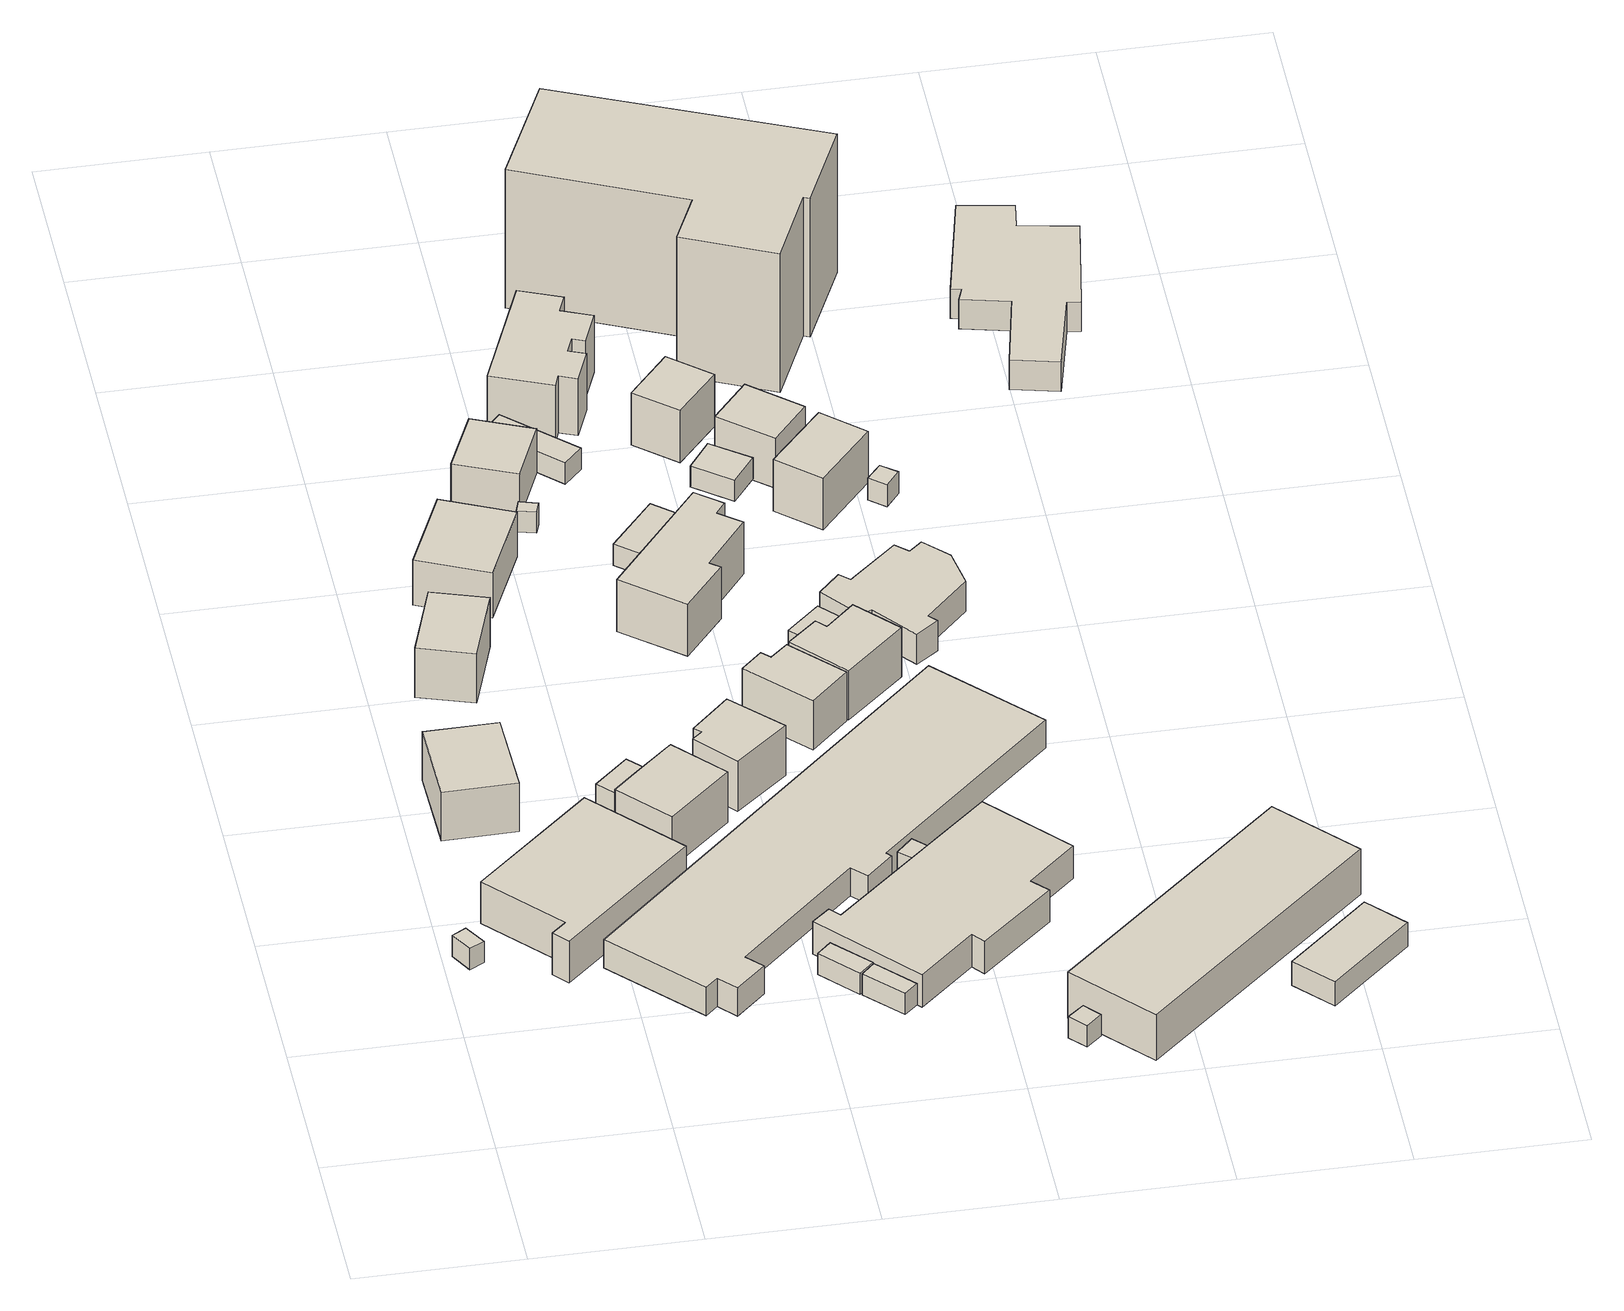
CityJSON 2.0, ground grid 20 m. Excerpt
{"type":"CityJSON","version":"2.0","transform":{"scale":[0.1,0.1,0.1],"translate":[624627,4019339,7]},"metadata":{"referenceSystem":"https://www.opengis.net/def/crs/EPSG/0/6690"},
"CityObjects":{
"building1":{"type":"Building","attributes":{"class":"3001","usage":"441","storeysAboveGround":9999,"RiverFloodingRiskAttribute.description":"2","RiverFloodingRiskAttribute.rank":"3","RiverFloodingRiskAttribute.depth":3.59,"RiverFloodingRiskAttribute.adminType":"2","RiverFloodingRiskAttribute.scale":"2","BuildingDetailAttribute.buildingStructureType":"611","BuildingDetailAttribute.buildingStructureOrgType":"Null","BuildingDetailAttribute.urbanPlanType":"21","BuildingDetailAttribute.districtsAndZonesType":"Null","BuildingDetailAttribute.landUseType":"213","BuildingDetailAttribute.orgUsage":"17","BuildingDetailAttribute.specifiedBuildingCoverageRate":-9999,"BuildingDetailAttribute.specifiedFloorAreaRate":-9999,"BuildingDetailAttribute.surveyYear":2023,"BuildingIDAttribute.prefecture":"17","BuildingIDAttribute.city":"17206"},"geometry":[{"type":"Solid","lod":"1","boundaries":[[[[0,1,2,3]],[[2,4,5,3]],[[1,6,4,2]],[[0,7,6,1]],[[3,5,7,0]],[[4,6,7,5]]]]}]},
"building2":{"type":"Building","attributes":{"class":"3001","usage":"411","measuredHeight":7.7,"storeysAboveGround":9999,"RiverFloodingRiskAttribute.description":"2","RiverFloodingRiskAttribute.rank":"3","RiverFloodingRiskAttribute.depth":3.45,"RiverFloodingRiskAttribute.adminType":"2","RiverFloodingRiskAttribute.scale":"2","BuildingDetailAttribute.buildingStructureType":"611","BuildingDetailAttribute.buildingStructureOrgType":"Null","BuildingDetailAttribute.urbanPlanType":"21","BuildingDetailAttribute.districtsAndZonesType":"Null","BuildingDetailAttribute.landUseType":"211","BuildingDetailAttribute.orgUsage":"6","BuildingDetailAttribute.specifiedBuildingCoverageRate":-9999,"BuildingDetailAttribute.specifiedFloorAreaRate":-9999,"BuildingDetailAttribute.surveyYear":2023,"BuildingIDAttribute.prefecture":"17","BuildingIDAttribute.city":"17206"},"geometry":[{"type":"Solid","lod":"1","boundaries":[[[[8,9,10,11]],[[10,12,13,11]],[[9,14,12,10]],[[8,15,14,9]],[[11,13,15,8]],[[12,14,15,13]]]]}]},
"building3":{"type":"Building","attributes":{"class":"3001","usage":"441","measuredHeight":6.7,"storeysAboveGround":9999,"RiverFloodingRiskAttribute.description":"2","RiverFloodingRiskAttribute.rank":"2","RiverFloodingRiskAttribute.depth":1.61,"RiverFloodingRiskAttribute.adminType":"2","RiverFloodingRiskAttribute.scale":"1","BuildingDetailAttribute.buildingStructureType":"611","BuildingDetailAttribute.buildingStructureOrgType":"Null","BuildingDetailAttribute.urbanPlanType":"21","BuildingDetailAttribute.districtsAndZonesType":"Null","BuildingDetailAttribute.landUseType":"213","BuildingDetailAttribute.orgUsage":"17","BuildingDetailAttribute.specifiedBuildingCoverageRate":-9999,"BuildingDetailAttribute.specifiedFloorAreaRate":-9999,"BuildingDetailAttribute.surveyYear":2023,"BuildingIDAttribute.prefecture":"17","BuildingIDAttribute.city":"17206"},"geometry":[{"type":"Solid","lod":"1","boundaries":[[[[16,17,18,19,20,21]],[[20,22,23,21]],[[19,24,22,20]],[[18,25,24,19]],[[17,26,25,18]],[[16,27,26,17]],[[21,23,27,16]],[[22,24,25,26,27,23]]]]}]},
"building4":{"type":"Building","attributes":{"class":"3001","usage":"411","measuredHeight":7.5,"storeysAboveGround":9999,"RiverFloodingRiskAttribute.description":"2","RiverFloodingRiskAttribute.rank":"2","RiverFloodingRiskAttribute.depth":1.54,"RiverFloodingRiskAttribute.adminType":"2","RiverFloodingRiskAttribute.scale":"1","RiverFloodingRiskAttribute.duration":16.9,"BuildingDetailAttribute.buildingStructureType":"611","BuildingDetailAttribute.buildingStructureOrgType":"Null","BuildingDetailAttribute.urbanPlanType":"21","BuildingDetailAttribute.districtsAndZonesType":"Null","BuildingDetailAttribute.landUseType":"211","BuildingDetailAttribute.orgUsage":"6","BuildingDetailAttribute.specifiedBuildingCoverageRate":-9999,"BuildingDetailAttribute.specifiedFloorAreaRate":-9999,"BuildingDetailAttribute.surveyYear":2023,"BuildingIDAttribute.prefecture":"17","BuildingIDAttribute.city":"17206"},"geometry":[{"type":"Solid","lod":"1","boundaries":[[[[28,29,30,31]],[[30,32,33,31]],[[29,34,32,30]],[[28,35,34,29]],[[31,33,35,28]],[[32,34,35,33]]]]}]},
"building5":{"type":"Building","attributes":{"class":"3001","usage":"411","storeysAboveGround":9999,"RiverFloodingRiskAttribute.description":"2","RiverFloodingRiskAttribute.rank":"2","RiverFloodingRiskAttribute.depth":1.49,"RiverFloodingRiskAttribute.adminType":"2","RiverFloodingRiskAttribute.scale":"1","RiverFloodingRiskAttribute.duration":16.9,"BuildingDetailAttribute.buildingStructureType":"611","BuildingDetailAttribute.buildingStructureOrgType":"Null","BuildingDetailAttribute.urbanPlanType":"21","BuildingDetailAttribute.districtsAndZonesType":"Null","BuildingDetailAttribute.landUseType":"211","BuildingDetailAttribute.orgUsage":"6","BuildingDetailAttribute.specifiedBuildingCoverageRate":-9999,"BuildingDetailAttribute.specifiedFloorAreaRate":-9999,"BuildingDetailAttribute.surveyYear":2023,"BuildingIDAttribute.prefecture":"17","BuildingIDAttribute.city":"17206"},"geometry":[{"type":"Solid","lod":"1","boundaries":[[[[36,37,38,39]],[[38,40,41,39]],[[37,42,40,38]],[[36,43,42,37]],[[39,41,43,36]],[[40,42,43,41]]]]}]},
"building6":{"type":"Building","attributes":{"class":"3003","usage":"411","measuredHeight":3.8,"storeysAboveGround":9999,"RiverFloodingRiskAttribute.description":"2","RiverFloodingRiskAttribute.rank":"2","RiverFloodingRiskAttribute.depth":1.65,"RiverFloodingRiskAttribute.adminType":"2","RiverFloodingRiskAttribute.scale":"1","RiverFloodingRiskAttribute.duration":16.6,"BuildingDetailAttribute.buildingStructureType":"611","BuildingDetailAttribute.buildingStructureOrgType":"Null","BuildingDetailAttribute.urbanPlanType":"21","BuildingDetailAttribute.districtsAndZonesType":"Null","BuildingDetailAttribute.landUseType":"211","BuildingDetailAttribute.orgUsage":"6","BuildingDetailAttribute.specifiedBuildingCoverageRate":-9999,"BuildingDetailAttribute.specifiedFloorAreaRate":-9999,"BuildingDetailAttribute.surveyYear":2023,"BuildingIDAttribute.prefecture":"17","BuildingIDAttribute.city":"17206"},"geometry":[{"type":"Solid","lod":"1","boundaries":[[[[44,45,46,47]],[[46,48,49,47]],[[45,50,48,46]],[[44,51,50,45]],[[47,49,51,44]],[[48,50,51,49]]]]}]},
"building7":{"type":"Building","attributes":{"class":"3001","usage":"411","measuredHeight":7.3,"storeysAboveGround":9999,"RiverFloodingRiskAttribute.description":"2","RiverFloodingRiskAttribute.rank":"2","RiverFloodingRiskAttribute.depth":1.6,"RiverFloodingRiskAttribute.adminType":"2","RiverFloodingRiskAttribute.scale":"1","RiverFloodingRiskAttribute.duration":17.3,"BuildingDetailAttribute.buildingStructureType":"611","BuildingDetailAttribute.buildingStructureOrgType":"Null","BuildingDetailAttribute.urbanPlanType":"21","BuildingDetailAttribute.districtsAndZonesType":"Null","BuildingDetailAttribute.landUseType":"211","BuildingDetailAttribute.orgUsage":"6","BuildingDetailAttribute.specifiedBuildingCoverageRate":-9999,"BuildingDetailAttribute.specifiedFloorAreaRate":-9999,"BuildingDetailAttribute.surveyYear":2023,"BuildingIDAttribute.prefecture":"17","BuildingIDAttribute.city":"17206"},"geometry":[{"type":"Solid","lod":"1","boundaries":[[[[52,53,54,55]],[[54,56,57,55]],[[53,58,56,54]],[[52,59,58,53]],[[55,57,59,52]],[[56,58,59,57]]]]}]},
"building8":{"type":"Building","attributes":{"class":"3001","usage":"411","measuredHeight":7.5,"storeysAboveGround":9999,"RiverFloodingRiskAttribute.description":"2","RiverFloodingRiskAttribute.rank":"2","RiverFloodingRiskAttribute.depth":1.61,"RiverFloodingRiskAttribute.adminType":"2","RiverFloodingRiskAttribute.scale":"1","RiverFloodingRiskAttribute.duration":16.6,"BuildingDetailAttribute.buildingStructureType":"611","BuildingDetailAttribute.buildingStructureOrgType":"Null","BuildingDetailAttribute.urbanPlanType":"21","BuildingDetailAttribute.districtsAndZonesType":"Null","BuildingDetailAttribute.landUseType":"211","BuildingDetailAttribute.orgUsage":"6","BuildingDetailAttribute.specifiedBuildingCoverageRate":-9999,"BuildingDetailAttribute.specifiedFloorAreaRate":-9999,"BuildingDetailAttribute.surveyYear":2023,"BuildingIDAttribute.prefecture":"17","BuildingIDAttribute.city":"17206"},"geometry":[{"type":"Solid","lod":"1","boundaries":[[[[60,61,44,47,62,63]],[[62,64,65,63]],[[47,66,64,62]],[[44,67,66,47]],[[61,68,67,44]],[[60,69,68,61]],[[63,65,69,60]],[[64,66,67,68,69,65]]]]}]},
"building9":{"type":"Building","attributes":{"class":"3001","usage":"411","storeysAboveGround":9999,"RiverFloodingRiskAttribute.description":"2","RiverFloodingRiskAttribute.rank":"2","RiverFloodingRiskAttribute.depth":1.65,"RiverFloodingRiskAttribute.adminType":"2","RiverFloodingRiskAttribute.scale":"1","RiverFloodingRiskAttribute.duration":17.3,"BuildingDetailAttribute.buildingStructureType":"611","BuildingDetailAttribute.buildingStructureOrgType":"Null","BuildingDetailAttribute.urbanPlanType":"21","BuildingDetailAttribute.districtsAndZonesType":"Null","BuildingDetailAttribute.landUseType":"211","BuildingDetailAttribute.orgUsage":"6","BuildingDetailAttribute.specifiedBuildingCoverageRate":-9999,"BuildingDetailAttribute.specifiedFloorAreaRate":-9999,"BuildingDetailAttribute.surveyYear":2023,"BuildingIDAttribute.prefecture":"17","BuildingIDAttribute.city":"17206"},"geometry":[{"type":"Solid","lod":"1","boundaries":[[[[70,71,72,73]],[[72,74,75,73]],[[71,76,74,72]],[[70,77,76,71]],[[73,75,77,70]],[[74,76,77,75]]]]}]},
"building10":{"type":"Building","attributes":{"class":"3003","usage":"441","measuredHeight":4.9,"storeysAboveGround":9999,"RiverFloodingRiskAttribute.description":"2","RiverFloodingRiskAttribute.rank":"3","RiverFloodingRiskAttribute.depth":3.48,"RiverFloodingRiskAttribute.adminType":"2","RiverFloodingRiskAttribute.scale":"2","BuildingDetailAttribute.buildingStructureType":"611","BuildingDetailAttribute.buildingStructureOrgType":"Null","BuildingDetailAttribute.urbanPlanType":"21","BuildingDetailAttribute.districtsAndZonesType":"Null","BuildingDetailAttribute.landUseType":"213","BuildingDetailAttribute.orgUsage":"17","BuildingDetailAttribute.specifiedBuildingCoverageRate":-9999,"BuildingDetailAttribute.specifiedFloorAreaRate":-9999,"BuildingDetailAttribute.surveyYear":2023,"BuildingIDAttribute.prefecture":"17","BuildingIDAttribute.city":"17206"},"geometry":[{"type":"Solid","lod":"1","boundaries":[[[[78,79,80,81]],[[80,82,83,81]],[[79,84,82,80]],[[78,85,84,79]],[[81,83,85,78]],[[82,84,85,83]]]]}]},
"building11":{"type":"Building","attributes":{"class":"3003","usage":"441","storeysAboveGround":9999,"RiverFloodingRiskAttribute.description":"2","RiverFloodingRiskAttribute.rank":"3","RiverFloodingRiskAttribute.depth":3.46,"RiverFloodingRiskAttribute.adminType":"2","RiverFloodingRiskAttribute.scale":"2","BuildingDetailAttribute.buildingStructureType":"611","BuildingDetailAttribute.buildingStructureOrgType":"Null","BuildingDetailAttribute.urbanPlanType":"21","BuildingDetailAttribute.districtsAndZonesType":"Null","BuildingDetailAttribute.landUseType":"213","BuildingDetailAttribute.orgUsage":"17","BuildingDetailAttribute.specifiedBuildingCoverageRate":-9999,"BuildingDetailAttribute.specifiedFloorAreaRate":-9999,"BuildingDetailAttribute.surveyYear":2023,"BuildingIDAttribute.prefecture":"17","BuildingIDAttribute.city":"17206"},"geometry":[{"type":"Solid","lod":"1","boundaries":[[[[86,87,88,89]],[[88,90,91,89]],[[87,92,90,88]],[[86,93,92,87]],[[89,91,93,86]],[[90,92,93,91]]]]}]},
"building12":{"type":"Building","attributes":{"class":"3001","usage":"411","measuredHeight":7.2,"storeysAboveGround":9999,"RiverFloodingRiskAttribute.description":"2","RiverFloodingRiskAttribute.rank":"2","RiverFloodingRiskAttribute.depth":1.6,"RiverFloodingRiskAttribute.adminType":"2","RiverFloodingRiskAttribute.scale":"1","RiverFloodingRiskAttribute.duration":17.3,"BuildingDetailAttribute.buildingStructureType":"611","BuildingDetailAttribute.buildingStructureOrgType":"Null","BuildingDetailAttribute.urbanPlanType":"21","BuildingDetailAttribute.districtsAndZonesType":"Null","BuildingDetailAttribute.landUseType":"211","BuildingDetailAttribute.orgUsage":"6","BuildingDetailAttribute.specifiedBuildingCoverageRate":-9999,"BuildingDetailAttribute.specifiedFloorAreaRate":-9999,"BuildingDetailAttribute.surveyYear":2023,"BuildingIDAttribute.prefecture":"17","BuildingIDAttribute.city":"17206"},"geometry":[{"type":"Solid","lod":"1","boundaries":[[[[94,95,96,97]],[[96,98,99,97]],[[95,100,98,96]],[[94,101,100,95]],[[97,99,101,94]],[[98,100,101,99]]]]}]},
"building13":{"type":"Building","attributes":{"class":"3001","usage":"411","storeysAboveGround":9999,"RiverFloodingRiskAttribute.description":"2","RiverFloodingRiskAttribute.rank":"2","RiverFloodingRiskAttribute.depth":1.65,"RiverFloodingRiskAttribute.adminType":"2","RiverFloodingRiskAttribute.scale":"1","RiverFloodingRiskAttribute.duration":17.3,"BuildingDetailAttribute.buildingStructureType":"611","BuildingDetailAttribute.buildingStructureOrgType":"Null","BuildingDetailAttribute.urbanPlanType":"21","BuildingDetailAttribute.districtsAndZonesType":"Null","BuildingDetailAttribute.landUseType":"211","BuildingDetailAttribute.orgUsage":"6","BuildingDetailAttribute.specifiedBuildingCoverageRate":-9999,"BuildingDetailAttribute.specifiedFloorAreaRate":-9999,"BuildingDetailAttribute.surveyYear":2023,"BuildingIDAttribute.prefecture":"17","BuildingIDAttribute.city":"17206"},"geometry":[{"type":"Solid","lod":"1","boundaries":[[[[102,103,104,105]],[[104,106,107,105]],[[103,108,106,104]],[[102,109,108,103]],[[105,107,109,102]],[[106,108,109,107]]]]}]},
"building14":{"type":"Building","attributes":{"class":"3001","usage":"411","measuredHeight":7.4,"storeysAboveGround":9999,"RiverFloodingRiskAttribute.description":"2","RiverFloodingRiskAttribute.rank":"2","RiverFloodingRiskAttribute.depth":1.65,"RiverFloodingRiskAttribute.adminType":"2","RiverFloodingRiskAttribute.scale":"1","RiverFloodingRiskAttribute.duration":16.6,"BuildingDetailAttribute.buildingStructureType":"611","BuildingDetailAttribute.buildingStructureOrgType":"Null","BuildingDetailAttribute.urbanPlanType":"21","BuildingDetailAttribute.districtsAndZonesType":"Null","BuildingDetailAttribute.landUseType":"211","BuildingDetailAttribute.orgUsage":"6","BuildingDetailAttribute.specifiedBuildingCoverageRate":-9999,"BuildingDetailAttribute.specifiedFloorAreaRate":-9999,"BuildingDetailAttribute.surveyYear":2023,"BuildingIDAttribute.prefecture":"17","BuildingIDAttribute.city":"17206"},"geometry":[{"type":"Solid","lod":"1","boundaries":[[[[110,111,112,113,114,115]],[[114,116,117,115]],[[113,118,116,114]],[[112,119,118,113]],[[111,120,119,112]],[[110,121,120,111]],[[115,117,121,110]],[[116,118,119,120,121,117]]]]}]},
"building15":{"type":"Building","attributes":{"class":"3001","usage":"441","measuredHeight":4.9,"storeysAboveGround":9999,"RiverFloodingRiskAttribute.description":"2","RiverFloodingRiskAttribute.rank":"2","RiverFloodingRiskAttribute.depth":1.65,"RiverFloodingRiskAttribute.adminType":"2","RiverFloodingRiskAttribute.scale":"1","RiverFloodingRiskAttribute.duration":16.8,"BuildingDetailAttribute.buildingStructureType":"611","BuildingDetailAttribute.buildingStructureOrgType":"Null","BuildingDetailAttribute.urbanPlanType":"21","BuildingDetailAttribute.districtsAndZonesType":"Null","BuildingDetailAttribute.landUseType":"213","BuildingDetailAttribute.orgUsage":"17","BuildingDetailAttribute.specifiedBuildingCoverageRate":-9999,"BuildingDetailAttribute.specifiedFloorAreaRate":-9999,"BuildingDetailAttribute.surveyYear":2023,"BuildingIDAttribute.prefecture":"17","BuildingIDAttribute.city":"17206"},"geometry":[{"type":"Solid","lod":"1","boundaries":[[[[122,123,124,125,126,127,128,129,130,131,132,133]],[[132,134,135,133]],[[131,136,134,132]],[[130,137,136,131]],[[129,138,137,130]],[[128,139,138,129]],[[127,140,139,128]],[[126,141,140,127]],[[125,142,141,126]],[[124,143,142,125]],[[123,144,143,124]],[[122,145,144,123]],[[133,135,145,122]],[[134,136,137,138,139,140,141,142,143,144,145,135]]]]}]},
"building16":{"type":"Building","attributes":{"class":"3003","usage":"411","storeysAboveGround":9999,"RiverFloodingRiskAttribute.description":"2","RiverFloodingRiskAttribute.rank":"2","RiverFloodingRiskAttribute.depth":1.59,"RiverFloodingRiskAttribute.adminType":"2","RiverFloodingRiskAttribute.scale":"1","RiverFloodingRiskAttribute.duration":17.3,"BuildingDetailAttribute.buildingStructureType":"611","BuildingDetailAttribute.buildingStructureOrgType":"Null","BuildingDetailAttribute.urbanPlanType":"21","BuildingDetailAttribute.districtsAndZonesType":"Null","BuildingDetailAttribute.landUseType":"211","BuildingDetailAttribute.orgUsage":"6","BuildingDetailAttribute.specifiedBuildingCoverageRate":-9999,"BuildingDetailAttribute.specifiedFloorAreaRate":-9999,"BuildingDetailAttribute.surveyYear":2023,"BuildingIDAttribute.prefecture":"17","BuildingIDAttribute.city":"17206"},"geometry":[{"type":"Solid","lod":"1","boundaries":[[[[146,147,148,149]],[[148,150,151,149]],[[147,152,150,148]],[[146,153,152,147]],[[149,151,153,146]],[[150,152,153,151]]]]}]},
"building17":{"type":"Building","attributes":{"class":"3001","usage":"411","measuredHeight":8.5,"storeysAboveGround":9999,"RiverFloodingRiskAttribute.description":"2","RiverFloodingRiskAttribute.rank":"2","RiverFloodingRiskAttribute.depth":1.61,"RiverFloodingRiskAttribute.adminType":"2","RiverFloodingRiskAttribute.scale":"1","RiverFloodingRiskAttribute.duration":17,"BuildingDetailAttribute.buildingStructureType":"611","BuildingDetailAttribute.buildingStructureOrgType":"Null","BuildingDetailAttribute.urbanPlanType":"21","BuildingDetailAttribute.districtsAndZonesType":"Null","BuildingDetailAttribute.landUseType":"211","BuildingDetailAttribute.orgUsage":"6","BuildingDetailAttribute.specifiedBuildingCoverageRate":-9999,"BuildingDetailAttribute.specifiedFloorAreaRate":-9999,"BuildingDetailAttribute.surveyYear":2023,"BuildingIDAttribute.prefecture":"17","BuildingIDAttribute.city":"17206"},"geometry":[{"type":"Solid","lod":"1","boundaries":[[[[154,155,156,157,158,159,160,161]],[[160,162,163,161]],[[159,164,162,160]],[[158,165,164,159]],[[157,166,165,158]],[[156,167,166,157]],[[155,168,167,156]],[[154,169,168,155]],[[161,163,169,154]],[[162,164,165,166,167,168,169,163]]]]}]},
"building18":{"type":"Building","attributes":{"class":"3001","usage":"441","measuredHeight":6.7,"storeysAboveGround":9999,"RiverFloodingRiskAttribute.description":"2","RiverFloodingRiskAttribute.rank":"2","RiverFloodingRiskAttribute.depth":1.62,"RiverFloodingRiskAttribute.adminType":"2","RiverFloodingRiskAttribute.scale":"1","RiverFloodingRiskAttribute.duration":16.9,"BuildingDetailAttribute.buildingStructureType":"611","BuildingDetailAttribute.buildingStructureOrgType":"Null","BuildingDetailAttribute.urbanPlanType":"21","BuildingDetailAttribute.districtsAndZonesType":"Null","BuildingDetailAttribute.landUseType":"213","BuildingDetailAttribute.orgUsage":"17","BuildingDetailAttribute.specifiedBuildingCoverageRate":-9999,"BuildingDetailAttribute.specifiedFloorAreaRate":-9999,"BuildingDetailAttribute.surveyYear":2023,"BuildingIDAttribute.prefecture":"17","BuildingIDAttribute.city":"17206"},"geometry":[{"type":"Solid","lod":"1","boundaries":[[[[170,171,172,173,174,175,176,177,178,179]],[[178,180,181,179]],[[177,182,180,178]],[[176,183,182,177]],[[175,184,183,176]],[[174,185,184,175]],[[173,186,185,174]],[[172,187,186,173]],[[171,188,187,172]],[[170,189,188,171]],[[179,181,189,170]],[[180,182,183,184,185,186,187,188,189,181]]]]}]},
"building19":{"type":"Building","attributes":{"class":"3001","usage":"441","storeysAboveGround":9999,"RiverFloodingRiskAttribute.description":"2","RiverFloodingRiskAttribute.rank":"2","RiverFloodingRiskAttribute.depth":1.62,"RiverFloodingRiskAttribute.adminType":"2","RiverFloodingRiskAttribute.scale":"1","RiverFloodingRiskAttribute.duration":16.9,"BuildingDetailAttribute.buildingStructureType":"611","BuildingDetailAttribute.buildingStructureOrgType":"Null","BuildingDetailAttribute.urbanPlanType":"21","BuildingDetailAttribute.districtsAndZonesType":"Null","BuildingDetailAttribute.landUseType":"213","BuildingDetailAttribute.orgUsage":"17","BuildingDetailAttribute.specifiedBuildingCoverageRate":-9999,"BuildingDetailAttribute.specifiedFloorAreaRate":-9999,"BuildingDetailAttribute.surveyYear":2023,"BuildingIDAttribute.prefecture":"17","BuildingIDAttribute.city":"17206"},"geometry":[{"type":"Solid","lod":"1","boundaries":[[[[190,191,192,193]],[[192,194,195,193]],[[191,196,194,192]],[[190,197,196,191]],[[193,195,197,190]],[[194,196,197,195]]]]}]},
"building20":{"type":"Building","attributes":{"class":"3003","usage":"411","storeysAboveGround":9999,"RiverFloodingRiskAttribute.description":"2","RiverFloodingRiskAttribute.rank":"2","RiverFloodingRiskAttribute.depth":1.65,"RiverFloodingRiskAttribute.adminType":"2","RiverFloodingRiskAttribute.scale":"1","RiverFloodingRiskAttribute.duration":17.3,"BuildingDetailAttribute.buildingStructureType":"611","BuildingDetailAttribute.buildingStructureOrgType":"Null","BuildingDetailAttribute.urbanPlanType":"21","BuildingDetailAttribute.districtsAndZonesType":"Null","BuildingDetailAttribute.landUseType":"211","BuildingDetailAttribute.orgUsage":"6","BuildingDetailAttribute.specifiedBuildingCoverageRate":-9999,"BuildingDetailAttribute.specifiedFloorAreaRate":-9999,"BuildingDetailAttribute.surveyYear":2023,"BuildingIDAttribute.prefecture":"17","BuildingIDAttribute.city":"17206"},"geometry":[{"type":"Solid","lod":"1","boundaries":[[[[198,199,200,201,202,203]],[[202,204,205,203]],[[201,206,204,202]],[[200,207,206,201]],[[199,208,207,200]],[[198,209,208,199]],[[203,205,209,198]],[[204,206,207,208,209,205]]]]}]},
"building21":{"type":"Building","attributes":{"class":"3001","usage":"411","measuredHeight":7.4,"storeysAboveGround":9999,"RiverFloodingRiskAttribute.description":"2","RiverFloodingRiskAttribute.rank":"2","RiverFloodingRiskAttribute.depth":1.63,"RiverFloodingRiskAttribute.adminType":"2","RiverFloodingRiskAttribute.scale":"1","RiverFloodingRiskAttribute.duration":16.6,"BuildingDetailAttribute.buildingStructureType":"611","BuildingDetailAttribute.buildingStructureOrgType":"Null","BuildingDetailAttribute.urbanPlanType":"21","BuildingDetailAttribute.districtsAndZonesType":"Null","BuildingDetailAttribute.landUseType":"211","BuildingDetailAttribute.orgUsage":"6","BuildingDetailAttribute.specifiedBuildingCoverageRate":-9999,"BuildingDetailAttribute.specifiedFloorAreaRate":-9999,"BuildingDetailAttribute.surveyYear":2023,"BuildingIDAttribute.prefecture":"17","BuildingIDAttribute.city":"17206"},"geometry":[{"type":"Solid","lod":"1","boundaries":[[[[210,211,212,213,214,215]],[[214,216,217,215]],[[213,218,216,214]],[[212,219,218,213]],[[211,220,219,212]],[[210,221,220,211]],[[215,217,221,210]],[[216,218,219,220,221,217]]]]}]},
"building22":{"type":"Building","attributes":{"class":"3001","usage":"413","measuredHeight":8.7,"storeysAboveGround":9999,"RiverFloodingRiskAttribute.description":"2","RiverFloodingRiskAttribute.rank":"2","RiverFloodingRiskAttribute.depth":1.41,"RiverFloodingRiskAttribute.adminType":"2","RiverFloodingRiskAttribute.scale":"1","RiverFloodingRiskAttribute.duration":19.2,"BuildingDetailAttribute.buildingStructureType":"611","BuildingDetailAttribute.buildingStructureOrgType":"Null","BuildingDetailAttribute.urbanPlanType":"21","BuildingDetailAttribute.districtsAndZonesType":"Null","BuildingDetailAttribute.landUseType":"211","BuildingDetailAttribute.orgUsage":"8","BuildingDetailAttribute.specifiedBuildingCoverageRate":-9999,"BuildingDetailAttribute.specifiedFloorAreaRate":-9999,"BuildingDetailAttribute.surveyYear":2023,"BuildingIDAttribute.prefecture":"17","BuildingIDAttribute.city":"17206"},"geometry":[{"type":"Solid","lod":"1","boundaries":[[[[222,223,224,225,226,227,228,229,230,231,232,233]],[[232,234,235,233]],[[231,236,234,232]],[[230,237,236,231]],[[229,238,237,230]],[[228,239,238,229]],[[227,240,239,228]],[[226,241,240,227]],[[225,242,241,226]],[[224,243,242,225]],[[223,244,243,224]],[[222,245,244,223]],[[233,235,245,222]],[[234,236,237,238,239,240,241,242,243,244,245,235]]]]}]},
"building23":{"type":"Building","attributes":{"class":"3003","usage":"441","measuredHeight":3.9,"storeysAboveGround":9999,"RiverFloodingRiskAttribute.description":"2","RiverFloodingRiskAttribute.rank":"3","RiverFloodingRiskAttribute.depth":3.68,"RiverFloodingRiskAttribute.adminType":"2","RiverFloodingRiskAttribute.scale":"2","BuildingDetailAttribute.buildingStructureType":"611","BuildingDetailAttribute.buildingStructureOrgType":"Null","BuildingDetailAttribute.urbanPlanType":"21","BuildingDetailAttribute.districtsAndZonesType":"Null","BuildingDetailAttribute.landUseType":"213","BuildingDetailAttribute.orgUsage":"17","BuildingDetailAttribute.specifiedBuildingCoverageRate":-9999,"BuildingDetailAttribute.specifiedFloorAreaRate":-9999,"BuildingDetailAttribute.surveyYear":2023,"BuildingIDAttribute.prefecture":"17","BuildingIDAttribute.city":"17206"},"geometry":[{"type":"Solid","lod":"1","boundaries":[[[[246,247,248,249]],[[248,250,251,249]],[[247,252,250,248]],[[246,253,252,247]],[[249,251,253,246]],[[250,252,253,251]]]]}]},
"building24":{"type":"Building","attributes":{"class":"3001","usage":"411","measuredHeight":7.8,"storeysAboveGround":9999,"RiverFloodingRiskAttribute.description":"2","RiverFloodingRiskAttribute.rank":"2","RiverFloodingRiskAttribute.depth":1.82,"RiverFloodingRiskAttribute.adminType":"2","RiverFloodingRiskAttribute.scale":"1","RiverFloodingRiskAttribute.duration":16.8,"BuildingDetailAttribute.buildingStructureType":"611","BuildingDetailAttribute.buildingStructureOrgType":"Null","BuildingDetailAttribute.urbanPlanType":"21","BuildingDetailAttribute.districtsAndZonesType":"Null","BuildingDetailAttribute.landUseType":"211","BuildingDetailAttribute.orgUsage":"6","BuildingDetailAttribute.specifiedBuildingCoverageRate":-9999,"BuildingDetailAttribute.specifiedFloorAreaRate":-9999,"BuildingDetailAttribute.surveyYear":2023,"BuildingIDAttribute.prefecture":"17","BuildingIDAttribute.city":"17206"},"geometry":[{"type":"Solid","lod":"1","boundaries":[[[[254,255,256,257,258,259]],[[258,260,261,259]],[[257,262,260,258]],[[256,263,262,257]],[[255,264,263,256]],[[254,265,264,255]],[[259,261,265,254]],[[260,262,263,264,265,261]]]]}]},
"building25":{"type":"Building","attributes":{"class":"3003","usage":"461","storeysAboveGround":9999,"RiverFloodingRiskAttribute.description":"2","RiverFloodingRiskAttribute.rank":"2","RiverFloodingRiskAttribute.depth":1.74,"RiverFloodingRiskAttribute.adminType":"2","RiverFloodingRiskAttribute.scale":"1","RiverFloodingRiskAttribute.duration":17.9,"BuildingDetailAttribute.buildingStructureType":"611","BuildingDetailAttribute.buildingStructureOrgType":"Null","BuildingDetailAttribute.urbanPlanType":"21","BuildingDetailAttribute.districtsAndZonesType":"Null","BuildingDetailAttribute.landUseType":"211","BuildingDetailAttribute.orgUsage":"Null","BuildingDetailAttribute.specifiedBuildingCoverageRate":-9999,"BuildingDetailAttribute.specifiedFloorAreaRate":-9999,"BuildingDetailAttribute.surveyYear":2023,"BuildingIDAttribute.prefecture":"17","BuildingIDAttribute.city":"17206"},"geometry":[{"type":"Solid","lod":"1","boundaries":[[[[266,267,268,269]],[[268,270,271,269]],[[267,272,270,268]],[[266,273,272,267]],[[269,271,273,266]],[[270,272,273,271]]]]}]},
"building26":{"type":"Building","attributes":{"class":"3001","usage":"411","measuredHeight":7.6,"storeysAboveGround":9999,"RiverFloodingRiskAttribute.description":"2","RiverFloodingRiskAttribute.rank":"2","RiverFloodingRiskAttribute.depth":2.23,"RiverFloodingRiskAttribute.adminType":"2","RiverFloodingRiskAttribute.scale":"1","RiverFloodingRiskAttribute.duration":19.2,"BuildingDetailAttribute.buildingStructureType":"611","BuildingDetailAttribute.buildingStructureOrgType":"Null","BuildingDetailAttribute.urbanPlanType":"21","BuildingDetailAttribute.districtsAndZonesType":"Null","BuildingDetailAttribute.landUseType":"211","BuildingDetailAttribute.orgUsage":"6","BuildingDetailAttribute.specifiedBuildingCoverageRate":-9999,"BuildingDetailAttribute.specifiedFloorAreaRate":-9999,"BuildingDetailAttribute.surveyYear":2023,"BuildingIDAttribute.prefecture":"17","BuildingIDAttribute.city":"17206"},"geometry":[{"type":"Solid","lod":"1","boundaries":[[[[274,275,276,277]],[[276,278,279,277]],[[275,280,278,276]],[[274,281,280,275]],[[277,279,281,274]],[[278,280,281,279]]]]}]},
"building27":{"type":"Building","attributes":{"class":"3003","usage":"461","measuredHeight":4.6,"storeysAboveGround":9999,"RiverFloodingRiskAttribute.description":"2","RiverFloodingRiskAttribute.rank":"2","RiverFloodingRiskAttribute.depth":1.79,"RiverFloodingRiskAttribute.adminType":"2","RiverFloodingRiskAttribute.scale":"1","RiverFloodingRiskAttribute.duration":17.3,"BuildingDetailAttribute.buildingStructureType":"611","BuildingDetailAttribute.buildingStructureOrgType":"Null","BuildingDetailAttribute.urbanPlanType":"21","BuildingDetailAttribute.districtsAndZonesType":"Null","BuildingDetailAttribute.landUseType":"211","BuildingDetailAttribute.orgUsage":"Null","BuildingDetailAttribute.specifiedBuildingCoverageRate":-9999,"BuildingDetailAttribute.specifiedFloorAreaRate":-9999,"BuildingDetailAttribute.surveyYear":2023,"BuildingIDAttribute.prefecture":"17","BuildingIDAttribute.city":"17206"},"geometry":[{"type":"Solid","lod":"1","boundaries":[[[[282,283,284,285]],[[284,286,287,285]],[[283,288,286,284]],[[282,289,288,283]],[[285,287,289,282]],[[286,288,289,287]]]]}]},
"building28":{"type":"Building","attributes":{"class":"3001","usage":"411","measuredHeight":7.9,"storeysAboveGround":9999,"RiverFloodingRiskAttribute.description":"2","RiverFloodingRiskAttribute.rank":"2","RiverFloodingRiskAttribute.depth":2.34,"RiverFloodingRiskAttribute.adminType":"2","RiverFloodingRiskAttribute.scale":"1","RiverFloodingRiskAttribute.duration":18.9,"BuildingDetailAttribute.buildingStructureType":"611","BuildingDetailAttribute.buildingStructureOrgType":"Null","BuildingDetailAttribute.urbanPlanType":"21","BuildingDetailAttribute.districtsAndZonesType":"Null","BuildingDetailAttribute.landUseType":"211","BuildingDetailAttribute.orgUsage":"6","BuildingDetailAttribute.specifiedBuildingCoverageRate":-9999,"BuildingDetailAttribute.specifiedFloorAreaRate":-9999,"BuildingDetailAttribute.surveyYear":2023,"BuildingIDAttribute.prefecture":"17","BuildingIDAttribute.city":"17206"},"geometry":[{"type":"Solid","lod":"1","boundaries":[[[[290,291,292,293]],[[292,294,295,293]],[[291,296,294,292]],[[290,297,296,291]],[[293,295,297,290]],[[294,296,297,295]]]]}]},
"building29":{"type":"Building","attributes":{"class":"3001","usage":"411","measuredHeight":5.8,"storeysAboveGround":9999,"RiverFloodingRiskAttribute.description":"2","RiverFloodingRiskAttribute.rank":"2","RiverFloodingRiskAttribute.depth":1.74,"RiverFloodingRiskAttribute.adminType":"2","RiverFloodingRiskAttribute.scale":"1","RiverFloodingRiskAttribute.duration":17.9,"BuildingDetailAttribute.buildingStructureType":"611","BuildingDetailAttribute.buildingStructureOrgType":"Null","BuildingDetailAttribute.urbanPlanType":"21","BuildingDetailAttribute.districtsAndZonesType":"Null","BuildingDetailAttribute.landUseType":"211","BuildingDetailAttribute.orgUsage":"6","BuildingDetailAttribute.specifiedBuildingCoverageRate":-9999,"BuildingDetailAttribute.specifiedFloorAreaRate":-9999,"BuildingDetailAttribute.surveyYear":2023,"BuildingIDAttribute.prefecture":"17","BuildingIDAttribute.city":"17206"},"geometry":[{"type":"Solid","lod":"1","boundaries":[[[[298,299,300,301,302,303,304,305,306,307,308,309,310]],[[309,311,312,310]],[[308,313,311,309]],[[307,314,313,308]],[[306,315,314,307]],[[305,316,315,306]],[[304,317,316,305]],[[303,318,317,304]],[[302,319,318,303]],[[301,320,319,302]],[[300,321,320,301]],[[299,322,321,300]],[[298,323,322,299]],[[310,312,323,298]],[[311,313,314,315,316,317,318,319,320,321,322,323,312]]]]}]},
"building30":{"type":"Building","attributes":{"class":"3001","usage":"411","measuredHeight":7.7,"storeysAboveGround":9999,"RiverFloodingRiskAttribute.description":"2","RiverFloodingRiskAttribute.rank":"2","RiverFloodingRiskAttribute.depth":2.24,"RiverFloodingRiskAttribute.adminType":"2","RiverFloodingRiskAttribute.scale":"1","RiverFloodingRiskAttribute.duration":18.9,"BuildingDetailAttribute.buildingStructureType":"611","BuildingDetailAttribute.buildingStructureOrgType":"Null","BuildingDetailAttribute.urbanPlanType":"21","BuildingDetailAttribute.districtsAndZonesType":"Null","BuildingDetailAttribute.landUseType":"211","BuildingDetailAttribute.orgUsage":"6","BuildingDetailAttribute.specifiedBuildingCoverageRate":-9999,"BuildingDetailAttribute.specifiedFloorAreaRate":-9999,"BuildingDetailAttribute.surveyYear":2023,"BuildingIDAttribute.prefecture":"17","BuildingIDAttribute.city":"17206"},"geometry":[{"type":"Solid","lod":"1","boundaries":[[[[324,325,326,327]],[[326,328,329,327]],[[325,330,328,326]],[[324,331,330,325]],[[327,329,331,324]],[[328,330,331,329]]]]}]},
"building31":{"type":"Building","attributes":{"class":"3002","usage":"401","measuredHeight":19.8,"storeysAboveGround":9999,"RiverFloodingRiskAttribute.description":"2","RiverFloodingRiskAttribute.rank":"2","RiverFloodingRiskAttribute.depth":2.53,"RiverFloodingRiskAttribute.adminType":"2","RiverFloodingRiskAttribute.scale":"1","RiverFloodingRiskAttribute.duration":19.4,"BuildingDetailAttribute.buildingStructureType":"611","BuildingDetailAttribute.buildingStructureOrgType":"Null","BuildingDetailAttribute.urbanPlanType":"21","BuildingDetailAttribute.districtsAndZonesType":"Null","BuildingDetailAttribute.landUseType":"212","BuildingDetailAttribute.orgUsage":"1","BuildingDetailAttribute.specifiedBuildingCoverageRate":-9999,"BuildingDetailAttribute.specifiedFloorAreaRate":-9999,"BuildingDetailAttribute.surveyYear":2023,"BuildingIDAttribute.prefecture":"17","BuildingIDAttribute.city":"17206"},"geometry":[{"type":"Solid","lod":"1","boundaries":[[[[332,333,334,335,336,337,338,339]],[[338,340,341,339]],[[337,342,340,338]],[[336,343,342,337]],[[335,344,343,336]],[[334,345,344,335]],[[333,346,345,334]],[[332,347,346,333]],[[339,341,347,332]],[[340,342,343,344,345,346,347,341]]]]}]},
"building32":{"type":"Building","attributes":{"class":"3001","usage":"441","measuredHeight":7,"storeysAboveGround":9999,"RiverFloodingRiskAttribute.description":"2","RiverFloodingRiskAttribute.rank":"2","RiverFloodingRiskAttribute.depth":1.79,"RiverFloodingRiskAttribute.adminType":"2","RiverFloodingRiskAttribute.scale":"1","RiverFloodingRiskAttribute.duration":17.2,"BuildingDetailAttribute.buildingStructureType":"611","BuildingDetailAttribute.buildingStructureOrgType":"Null","BuildingDetailAttribute.urbanPlanType":"21","BuildingDetailAttribute.districtsAndZonesType":"Null","BuildingDetailAttribute.landUseType":"213","BuildingDetailAttribute.orgUsage":"17","BuildingDetailAttribute.specifiedBuildingCoverageRate":-9999,"BuildingDetailAttribute.specifiedFloorAreaRate":-9999,"BuildingDetailAttribute.surveyYear":2023,"BuildingIDAttribute.prefecture":"17","BuildingIDAttribute.city":"17206"},"geometry":[{"type":"Solid","lod":"1","boundaries":[[[[348,349,350,351]],[[350,352,353,351]],[[349,354,352,350]],[[348,355,354,349]],[[351,353,355,348]],[[352,354,355,353]]]]}]},
"building33":{"type":"Building","attributes":{"class":"3001","usage":"411","measuredHeight":3.2,"storeysAboveGround":9999,"RiverFloodingRiskAttribute.description":"2","RiverFloodingRiskAttribute.rank":"2","RiverFloodingRiskAttribute.depth":2.19,"RiverFloodingRiskAttribute.adminType":"2","RiverFloodingRiskAttribute.scale":"1","RiverFloodingRiskAttribute.duration":18.9,"BuildingDetailAttribute.buildingStructureType":"611","BuildingDetailAttribute.buildingStructureOrgType":"Null","BuildingDetailAttribute.urbanPlanType":"21","BuildingDetailAttribute.districtsAndZonesType":"Null","BuildingDetailAttribute.landUseType":"211","BuildingDetailAttribute.orgUsage":"6","BuildingDetailAttribute.specifiedBuildingCoverageRate":-9999,"BuildingDetailAttribute.specifiedFloorAreaRate":-9999,"BuildingDetailAttribute.surveyYear":2023,"BuildingIDAttribute.prefecture":"17","BuildingIDAttribute.city":"17206"},"geometry":[{"type":"Solid","lod":"1","boundaries":[[[[356,357,358,359]],[[358,360,361,359]],[[357,362,360,358]],[[356,363,362,357]],[[359,361,363,356]],[[360,362,363,361]]]]}]},
"building34":{"type":"Building","attributes":{"class":"3001","usage":"411","storeysAboveGround":9999,"RiverFloodingRiskAttribute.description":"2","RiverFloodingRiskAttribute.rank":"2","RiverFloodingRiskAttribute.depth":2.66,"RiverFloodingRiskAttribute.adminType":"2","RiverFloodingRiskAttribute.scale":"1","RiverFloodingRiskAttribute.duration":19.4,"BuildingDetailAttribute.buildingStructureType":"611","BuildingDetailAttribute.buildingStructureOrgType":"Null","BuildingDetailAttribute.urbanPlanType":"21","BuildingDetailAttribute.districtsAndZonesType":"Null","BuildingDetailAttribute.landUseType":"211","BuildingDetailAttribute.orgUsage":"6","BuildingDetailAttribute.specifiedBuildingCoverageRate":-9999,"BuildingDetailAttribute.specifiedFloorAreaRate":-9999,"BuildingDetailAttribute.surveyYear":2023,"BuildingIDAttribute.prefecture":"17","BuildingIDAttribute.city":"17206"},"geometry":[{"type":"Solid","lod":"1","boundaries":[[[[364,365,366,367]],[[366,368,369,367]],[[365,370,368,366]],[[364,371,370,365]],[[367,369,371,364]],[[368,370,371,369]]]]}]},
"building35":{"type":"Building","attributes":{"class":"3001","usage":"441","measuredHeight":3.5,"storeysAboveGround":9999,"RiverFloodingRiskAttribute.description":"2","RiverFloodingRiskAttribute.rank":"2","RiverFloodingRiskAttribute.depth":1.65,"RiverFloodingRiskAttribute.adminType":"2","RiverFloodingRiskAttribute.scale":"1","RiverFloodingRiskAttribute.duration":17.2,"BuildingDetailAttribute.buildingStructureType":"611","BuildingDetailAttribute.buildingStructureOrgType":"Null","BuildingDetailAttribute.urbanPlanType":"21","BuildingDetailAttribute.districtsAndZonesType":"Null","BuildingDetailAttribute.landUseType":"213","BuildingDetailAttribute.orgUsage":"17","BuildingDetailAttribute.specifiedBuildingCoverageRate":-9999,"BuildingDetailAttribute.specifiedFloorAreaRate":-9999,"BuildingDetailAttribute.surveyYear":2023,"BuildingIDAttribute.prefecture":"17","BuildingIDAttribute.city":"17206"},"geometry":[{"type":"Solid","lod":"1","boundaries":[[[[372,373,374,375]],[[374,376,377,375]],[[373,378,376,374]],[[372,379,378,373]],[[375,377,379,372]],[[376,378,379,377]]]]}]},
"building36":{"type":"Building","attributes":{"class":"3001","usage":"411","measuredHeight":7.7,"storeysAboveGround":9999,"RiverFloodingRiskAttribute.description":"2","RiverFloodingRiskAttribute.rank":"2","RiverFloodingRiskAttribute.depth":1.39,"RiverFloodingRiskAttribute.adminType":"2","RiverFloodingRiskAttribute.scale":"1","RiverFloodingRiskAttribute.duration":10.4,"BuildingDetailAttribute.buildingStructureType":"611","BuildingDetailAttribute.buildingStructureOrgType":"Null","BuildingDetailAttribute.urbanPlanType":"21","BuildingDetailAttribute.districtsAndZonesType":"Null","BuildingDetailAttribute.landUseType":"211","BuildingDetailAttribute.orgUsage":"6","BuildingDetailAttribute.specifiedBuildingCoverageRate":-9999,"BuildingDetailAttribute.specifiedFloorAreaRate":-9999,"BuildingDetailAttribute.surveyYear":2023,"BuildingIDAttribute.prefecture":"17","BuildingIDAttribute.city":"17206"},"geometry":[{"type":"Solid","lod":"1","boundaries":[[[[380,381,382,383,384,385,386,387,388,389,390,391]],[[390,392,393,391]],[[389,394,392,390]],[[388,395,394,389]],[[387,396,395,388]],[[386,397,396,387]],[[385,398,397,386]],[[384,399,398,385]],[[383,400,399,384]],[[382,401,400,383]],[[381,402,401,382]],[[380,403,402,381]],[[391,393,403,380]],[[392,394,395,396,397,398,399,400,401,402,403,393]]]]}]}
},
"vertices":[
[24,299,19],[9,326,19],[26,336,19],[42,309,19],[26,336,49],[42,309,49],[9,326,49],[24,299,49],
[122,535,16],[34,534,16],[32,644,16],[120,645,16],[32,644,85],[120,645,85],[34,534,85],[122,535,85],
[129,260,16],[113,278,16],[131,294,16],[51,382,16],[191,509,16],[287,404,16],[191,509,75],[287,404,75],[51,382,75],[131,294,75],[113,278,75],[129,260,75],
[116,767,17],[50,789,17],[82,885,17],[148,863,17],[82,885,87],[148,863,87],[50,789,87],[116,767,87],
[144,876,17],[90,894,17],[100,922,17],[154,904,17],[100,922,47],[154,904,47],[90,894,47],[144,876,47],
[251,526,16],[214,566,16],[255,604,16],[293,564,16],[255,604,46],[293,564,46],[214,566,46],[251,526,46],
[160,914,16],[77,952,16],[123,1054,16],[206,1016,16],[123,1054,80],[206,1016,80],[77,952,80],[160,914,80],
[278,442,16],[224,501,16],[299,569,16],[353,510,16],[299,569,88],[353,510,88],[293,564,88],[251,526,88],[224,501,88],[278,442,88],
[156,1062,17],[128,1072,17],[134,1088,17],[162,1078,17],[134,1088,47],[162,1078,47],[128,1072,47],[156,1062,47],
[443,180,18],[403,224,18],[420,240,18],[461,197,18],[420,240,48],[461,197,48],[403,224,48],[443,180,48],
[486,135,19],[445,178,19],[461,194,19],[502,150,19],[461,194,49],[502,150,49],[445,178,49],[486,135,49],
[221,1083,16],[149,1114,16],[183,1190,16],[254,1159,16],[183,1190,79],[254,1159,79],[149,1114,79],[221,1083,79],
[235,1054,16],[213,1060,16],[218,1076,16],[240,1069,16],[218,1076,46],[240,1069,46],[213,1060,46],[235,1054,46],
[367,527,16],[325,576,16],[337,586,16],[329,594,16],[375,639,16],[431,581,16],[375,639,87],[431,581,87],[329,594,87],[337,586,87],[325,576,87],[367,527,87],
[508,377,15],[513,371,15],[481,341,15],[464,358,15],[321,223,15],[339,204,15],[303,170,15],[284,191,15],[269,177,15],[172,281,15],[613,697,15],[724,579,15],[613,697,55],[724,579,55],[172,281,55],[269,177,55],[284,191,55],[303,170,55],[339,204,55],[321,223,55],[464,358,55],[481,341,55],[513,371,55],[508,377,55],
[282,1135,15],[204,1210,15],[225,1233,15],[304,1158,15],[225,1233,45],[304,1158,45],[204,1210,45],[282,1135,45],
[422,965,14],[449,944,14],[398,879,14],[410,870,14],[362,811,14],[292,868,14],[403,1006,14],[434,981,14],[403,1006,88],[434,981,88],[292,868,88],[362,811,88],[410,870,88],[398,879,88],[449,944,88],[422,965,88],
[655,290,17],[673,271,17],[586,193,17],[574,208,17],[507,147,17],[404,262,17],[426,281,17],[437,268,17],[627,439,17],[713,343,17],[627,439,63],[713,343,63],[437,268,63],[426,281,63],[404,262,63],[507,147,63],[574,208,63],[586,193,63],[673,271,63],[655,290,63],
[539,370,18],[522,386,18],[542,406,18],[559,389,18],[542,406,48],[559,389,48],[522,386,48],[539,370,48],
[395,997,14],[387,1004,14],[345,955,14],[309,985,14],[362,1049,14],[407,1011,14],[362,1049,44],[407,1011,44],[309,985,44],[345,955,44],[387,1004,44],[395,997,44],
[469,621,15],[402,692,15],[427,716,15],[437,706,15],[458,725,15],[515,665,15],[458,725,85],[515,665,85],[437,706,85],[427,716,85],[402,692,85],[469,621,85],
[314,1349,8],[350,1334,8],[333,1291,8],[318,1297,8],[310,1277,8],[330,1269,8],[313,1226,8],[292,1235,8],[286,1219,8],[214,1249,8],[273,1393,8],[323,1372,8],[273,1393,89],[323,1372,89],[214,1249,89],[286,1219,89],[292,1235,89],[313,1226,89],[330,1269,89],[310,1277,89],[318,1297,89],[333,1291,89],[350,1334,89],[314,1349,89],
[675,45,17],[657,65,17],[677,82,17],[694,62,17],[677,82,47],[694,62,47],[657,65,47],[675,45,47],
[518,668,14],[461,730,14],[497,762,14],[508,750,14],[543,783,14],[589,733,14],[543,783,84],[589,733,84],[508,750,84],[497,762,84],[461,730,84],[518,668,84],
[510,760,14],[473,800,14],[513,837,14],[550,797,14],[513,837,44],[550,797,44],[473,800,44],[510,760,44],
[415,1155,11],[367,1196,11],[416,1253,11],[464,1212,11],[416,1253,85],[464,1212,85],[367,1196,85],[415,1155,85],
[462,1073,14],[418,1107,14],[444,1143,14],[489,1109,14],[444,1143,44],[489,1109,44],[418,1107,44],[462,1073,44],
[512,1094,9],[452,1144,9],[495,1195,9],[554,1144,9],[495,1195,80],[554,1144,80],[452,1144,80],[512,1094,80],
[644,914,13],[672,885,13],[680,836,13],[628,783,13],[637,773,13],[610,753,13],[568,804,13],[554,799,13],[517,846,13],[543,873,13],[555,862,13],[613,914,13],[628,900,13],[613,914,56],[628,900,56],[555,862,56],[543,873,56],[517,846,56],[554,799,56],[568,804,56],[610,753,56],[637,773,56],[628,783,56],[680,836,56],[672,885,56],[644,914,56],
[551,1013,8],[502,1056,8],[567,1130,8],[615,1087,8],[567,1130,81],[615,1087,81],[502,1056,81],[551,1013,81],
[598,1358,4],[591,1361,4],[548,1267,4],[440,1317,4],[469,1379,4],[274,1469,4],[337,1604,4],[648,1466,4],[337,1604,201],[648,1466,201],[274,1469,201],[469,1379,201],[440,1317,201],[548,1267,201],[591,1361,201],[598,1358,201],
[746,8,17],[663,100,17],[938,350,17],[1022,258,17],[938,350,82],[1022,258,82],[663,100,82],[746,8,82],
[628,1041,8],[609,1057,8],[626,1077,8],[645,1062,8],[626,1077,39],[645,1062,39],[609,1057,39],[628,1041,39],
[551,1538,5],[489,1559,5],[505,1607,5],[567,1587,5],[505,1607,35],[567,1587,35],[489,1559,35],[551,1538,35],
[959,68,17],[918,113,17],[1016,203,17],[1057,158,17],[1016,203,51],[1057,158,51],[918,113,51],[959,68,51],
[848,1454,10],[917,1441,10],[895,1307,10],[879,1309,10],[854,1206,10],[798,1220,10],[819,1322,10],[762,1336,10],[768,1353,10],[756,1356,10],[788,1501,10],[853,1489,10],[788,1501,52],[853,1489,52],[756,1356,52],[768,1353,52],[762,1336,52],[819,1322,52],[798,1220,52],[854,1206,52],[879,1309,52],[895,1307,52],[917,1441,52],[848,1454,52]
]}
